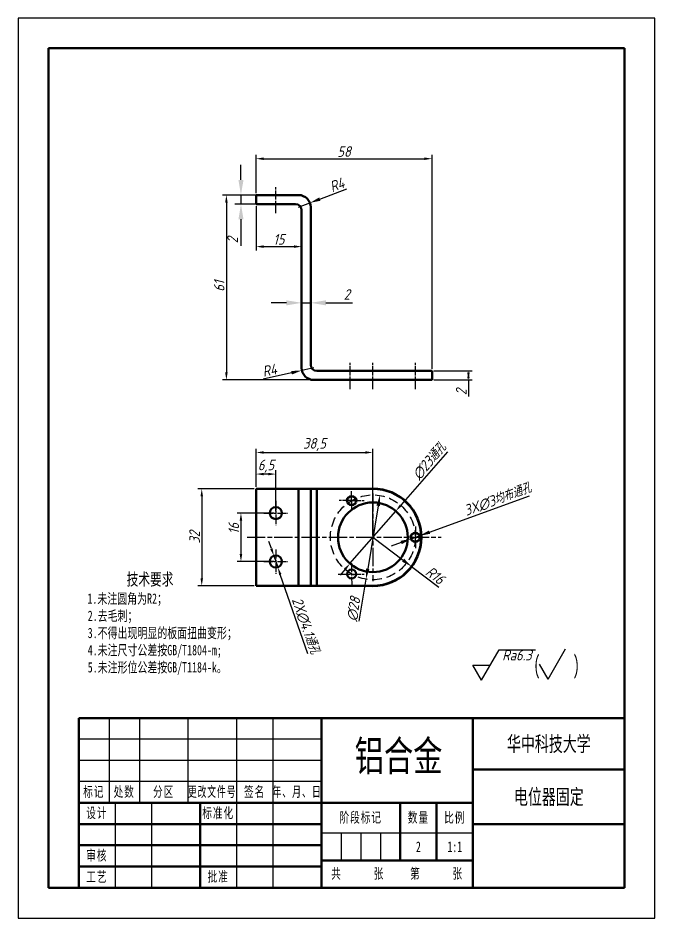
# Model space of a CAD drawing. Header units: millimetres. Extents: x 538 to 2406, y -113 to 359.
# Drawn here: x 1699.3 to 1909.3, y -15.5 to 281.5 of the extents above; entities that cross this region are included whole.
import ezdxf
from ezdxf.enums import TextEntityAlignment as Align

# ---------------------------------------------------------------- set-up
doc = ezdxf.new("R2010")
doc.units = ezdxf.units.MM
doc.header["$LTSCALE"] = 0.5
doc.header["$PDSIZE"] = -5
for name, pattern in [('AM_ISO08W050', [18, 12, -1.5, 3, -1.5]), ('AM_ISO08W050x2', [9, 6, -0.75, 1.5, -0.75]), ('HIDDEN', [9.525, 6.35, -3.175])]:
    doc.linetypes.add(name, pattern=pattern)
doc.layers.get('0').update_dxf_attribs({"lineweight": 50})
for name, color, linetype, lineweight in [('AM_5', 3, 'Continuous', 25), ('AM_7', 4, 'AM_ISO08W050', 25), ('尺寸线层', 3, 'Continuous', 25), ('粗实线层', 7, 'Continuous', 50), ('细实线层', 7, 'Continuous', 25)]:
    doc.layers.add(name, color=color, linetype=linetype, lineweight=lineweight)
for name, color, linetype in [('format', 7, 'Continuous'), ('尺寸', 3, 'Continuous'), ('尺寸 @ 1', 3, 'Continuous')]:
    doc.layers.add(name, color=color, linetype=linetype)
doc.styles.add('标准', font='', dxfattribs={"width": 0.667})
doc.styles.add('标注', font='gbeitc.shx', dxfattribs={"height": 3.5, "bigfont": 'gbcbig.shx'})
doc.styles.add('汉字', font='STFANGSO.TTF', dxfattribs={"width": 0.707, "height": 3.5})
doc.styles.add('长仿宋体', font='hyswlongfangsong.ttf', dxfattribs={"width": 0.707})
doc.styles.get('标准').set_extended_font_data('宋体')
doc.dimstyles.new('ISO-25$3', dxfattribs={"dimtxt": 5, "dimasz": 3.5, "dimexe": 1.25, "dimexo": 0, "dimtad": 1, "dimdec": 1, "dimdsep": 46, "dimtxsty": '标注', "dimcen": 2.5, "dimadec": 0, "dimazin": 0, "dimtfac": 0.7, "dimtdec": 3, "dimtmove": 0, "dimatfit": 2, "dimfxl": 1, "dimtolj": 1, "dimarcsym": 0})
doc.dimstyles.new('ISO-25$4', dxfattribs={"dimtxt": 5, "dimasz": 3.5, "dimexe": 1.25, "dimexo": 0, "dimtad": 1, "dimdec": 1, "dimdsep": 46, "dimtxsty": '标注', "dimcen": 2.5, "dimadec": 0, "dimazin": 0, "dimtfac": 0.7, "dimtdec": 3, "dimtmove": 0, "dimatfit": 2, "dimfxl": 1, "dimtolj": 1, "dimarcsym": 0})
doc.dimstyles.new('ISO-50', dxfattribs={"dimtxt": 10, "dimasz": 5, "dimexe": 2, "dimexo": 0, "dimgap": 1, "dimtad": 1, "dimdec": 3, "dimdsep": 46, "dimtxsty": '标注', "dimcen": 3.5, "dimazin": 2, "dimtp": 0.1, "dimtm": 0.1, "dimtfac": 0.71, "dimtdec": 3, "dimtmove": 0, "dimatfit": 2, "dimfxl": 1, "dimarcsym": 0})
doc.dimstyles.new('ISO-50x', dxfattribs={"dimtxt": 2.5, "dimasz": 2.5, "dimexe": 1.25, "dimexo": 0.625, "dimtad": 1, "dimtxsty": '标注', "dimcen": 2.5, "dimadec": 0, "dimazin": 0, "dimtp": 0.1, "dimtm": 0.1, "dimtfac": 0.71, "dimtdec": 3, "dimtmove": 0, "dimatfit": 3, "dimfxl": 1, "dimarcsym": 0})

# ---------------------------------------------------------------- blocks, each defined once
blk = doc.blocks.new('*D181')
at = {"layer": 'AM_5', "color": 0, "lineweight": -2, "transparency": 16777216}
for p, q in [((1777.17, 223.04), (1766.74, 223.04)), ((1767.99, 220.54), (1767.99, 164.54)), ((1796.17, 162.04), (1766.74, 162.04))]:
    blk.add_line(p, q, dxfattribs=at)
at = {"layer": 'AM_5', "color": 0, "lineweight": 50, "transparency": 16777216}
for points in [[(1767.58, 220.54), (1768.41, 220.54), (1767.99, 223.04)], [(1767.58, 164.54), (1768.41, 164.54), (1767.99, 162.04)]]:
    blk.add_solid(points, dxfattribs=at)
at = {"layer": 'Defpoints', "color": 0, "lineweight": 50, "transparency": 16777216}
for p in [(1777.79, 223.04), (1767.99, 162.04), (1796.79, 162.04)]:
    blk.add_point(p, dxfattribs=at)
at = {"layer": 'AM_5', "color": 0, "transparency": 16777216, "insert": (1765.62, 192.98), "char_height": 3.5, "attachment_point": 5, "rotation": 90, "style": '标注'}
blk.add_mtext('61', dxfattribs=at)
blk = doc.blocks.new('*D182')
at = {"layer": 'AM_5', "color": 0, "lineweight": -2, "transparency": 16777216}
for p, q in [((1836.42, 165.04), (1849.04, 165.04)), ((1847.79, 162.54), (1847.79, 164.54)), ((1836.42, 162.04), (1849.04, 162.04)), ((1847.79, 162.04), (1847.79, 156.54))]:
    blk.add_line(p, q, dxfattribs=at)
at = {"layer": 'AM_5', "color": 0, "lineweight": 50, "transparency": 16777216}
for points in [[(1847.38, 162.54), (1848.21, 162.54), (1847.79, 165.04)], [(1847.38, 164.54), (1848.21, 164.54), (1847.79, 162.04)]]:
    blk.add_solid(points, dxfattribs=at)
at = {"layer": 'Defpoints', "color": 0, "lineweight": 50, "transparency": 16777216}
for p in [(1835.79, 165.04), (1835.79, 162.04), (1847.79, 162.04)]:
    blk.add_point(p, dxfattribs=at)
at = {"layer": 'AM_5', "color": 0, "transparency": 16777216, "insert": (1845.42, 158.04), "char_height": 3.5, "attachment_point": 5, "rotation": 90, "style": '标注'}
blk.add_mtext('2', dxfattribs=at)
blk = doc.blocks.new('*D183')
at = {"layer": 'AM_5', "color": 0, "lineweight": -2, "transparency": 16777216}
for p, q in [((1777.79, 223.66), (1777.79, 236.29)), ((1780.29, 235.04), (1833.29, 235.04)), ((1835.79, 165.66), (1835.79, 236.29))]:
    blk.add_line(p, q, dxfattribs=at)
at = {"layer": 'AM_5', "color": 0, "lineweight": 50, "transparency": 16777216}
for points in [[(1780.29, 235.46), (1780.29, 234.62), (1777.79, 235.04)], [(1833.29, 235.46), (1833.29, 234.62), (1835.79, 235.04)]]:
    blk.add_solid(points, dxfattribs=at)
at = {"layer": 'Defpoints', "color": 0, "lineweight": 50, "transparency": 16777216}
for p in [(1835.79, 235.04), (1777.79, 223.04), (1835.79, 165.04)]:
    blk.add_point(p, dxfattribs=at)
at = {"layer": 'AM_5', "color": 0, "transparency": 16777216, "insert": (1806.79, 237.41), "char_height": 3.5, "attachment_point": 5, "style": '标注'}
blk.add_mtext('58', dxfattribs=at)
blk = doc.blocks.new('*D184')
at = {"layer": 'AM_5', "color": 0, "lineweight": -2, "transparency": 16777216}
for p, q in [((1787.79, 187.48), (1782.79, 187.48)), ((1792.79, 188.48), (1792.79, 185.48)), ((1792.79, 187.48), (1795.79, 187.48)), ((1795.79, 188.48), (1795.79, 185.48)), ((1800.79, 187.48), (1809.54, 187.48))]:
    blk.add_line(p, q, dxfattribs=at)
at = {"layer": 'AM_5', "color": 0, "lineweight": 50, "transparency": 16777216}
for points in [[(1787.79, 188.31), (1787.79, 186.64), (1792.79, 187.48)], [(1800.79, 188.31), (1800.79, 186.64), (1795.79, 187.48)]]:
    blk.add_solid(points, dxfattribs=at)
at = {"layer": 'Defpoints', "color": 0, "lineweight": 50, "transparency": 16777216}
for p in [(1792.79, 188.48), (1795.79, 188.48), (1795.79, 187.48)]:
    blk.add_point(p, dxfattribs=at)
at = {"layer": 'AM_5', "color": 0, "transparency": 16777216, "insert": (1807.67, 190.23), "char_height": 3.5, "attachment_point": 5, "style": '标注'}
blk.add_mtext('2', dxfattribs=at)
blk = doc.blocks.new('*D185')
at = {"layer": 'AM_5', "color": 0, "lineweight": -2, "transparency": 16777216}
for p, q in [((1777.17, 126.1), (1758.62, 126.1)), ((1759.87, 123.6), (1759.87, 96.6)), ((1777.17, 94.1), (1758.62, 94.1))]:
    blk.add_line(p, q, dxfattribs=at)
at = {"layer": 'AM_5', "color": 0, "lineweight": 50, "transparency": 16777216}
for points in [[(1759.46, 123.6), (1760.29, 123.6), (1759.87, 126.1)], [(1759.46, 96.6), (1760.29, 96.6), (1759.87, 94.1)]]:
    blk.add_solid(points, dxfattribs=at)
at = {"layer": 'Defpoints', "color": 0, "lineweight": 50, "transparency": 16777216}
for p in [(1777.79, 126.1), (1759.87, 94.1), (1777.79, 94.1)]:
    blk.add_point(p, dxfattribs=at)
at = {"layer": 'AM_5', "color": 0, "transparency": 16777216, "insert": (1757.5, 110.1), "char_height": 3.5, "attachment_point": 5, "rotation": 90, "style": '标注'}
blk.add_mtext('32', dxfattribs=at)
blk = doc.blocks.new('*D186')
at = {"layer": 'AM_5', "color": 0, "lineweight": -2, "transparency": 16777216}
for p, q in [((1777.79, 126.73), (1777.79, 132.23)), ((1781.79, 130.98), (1780.29, 130.98)), ((1784.29, 118.73), (1784.29, 132.23))]:
    blk.add_line(p, q, dxfattribs=at)
at = {"layer": 'AM_5', "color": 0, "lineweight": 50, "transparency": 16777216}
for points in [[(1780.29, 131.39), (1780.29, 130.56), (1777.79, 130.98)], [(1781.79, 131.39), (1781.79, 130.56), (1784.29, 130.98)]]:
    blk.add_solid(points, dxfattribs=at)
at = {"layer": 'Defpoints', "color": 0, "lineweight": 50, "transparency": 16777216}
for p in [(1777.79, 130.98), (1777.79, 126.1), (1784.29, 118.1)]:
    blk.add_point(p, dxfattribs=at)
at = {"layer": 'AM_5', "color": 0, "transparency": 16777216, "insert": (1781.04, 133.57), "char_height": 3.5, "attachment_point": 5, "style": '标注'}
blk.add_mtext('6,5', dxfattribs=at)
blk = doc.blocks.new('*D187')
at = {"layer": 'AM_5', "color": 0, "lineweight": -2, "transparency": 16777216}
for p, q in [((1783.67, 118.1), (1771.54, 118.1)), ((1772.79, 115.6), (1772.79, 104.6)), ((1783.67, 102.1), (1771.54, 102.1))]:
    blk.add_line(p, q, dxfattribs=at)
at = {"layer": 'AM_5', "color": 0, "lineweight": 50, "transparency": 16777216}
for points in [[(1772.37, 115.6), (1773.21, 115.6), (1772.79, 118.1)], [(1772.37, 104.6), (1773.21, 104.6), (1772.79, 102.1)]]:
    blk.add_solid(points, dxfattribs=at)
at = {"layer": 'Defpoints', "color": 0, "lineweight": 50, "transparency": 16777216}
for p in [(1784.29, 118.1), (1772.79, 102.1), (1784.29, 102.1)]:
    blk.add_point(p, dxfattribs=at)
at = {"layer": 'AM_5', "color": 0, "transparency": 16777216, "insert": (1770.42, 112.98), "char_height": 3.5, "attachment_point": 5, "rotation": 90, "style": '标注'}
blk.add_mtext('16', dxfattribs=at)
blk = doc.blocks.new('*D188')
at = {"layer": 'AM_5', "color": 0, "lineweight": -2, "transparency": 16777216}
for p, q in [((1777.79, 126.73), (1777.79, 139.35)), ((1780.29, 138.1), (1813.79, 138.1)), ((1816.29, 110.73), (1816.29, 139.35))]:
    blk.add_line(p, q, dxfattribs=at)
at = {"layer": 'AM_5', "color": 0, "lineweight": 50, "transparency": 16777216}
for points in [[(1780.29, 138.52), (1780.29, 137.69), (1777.79, 138.1)], [(1813.79, 138.52), (1813.79, 137.69), (1816.29, 138.1)]]:
    blk.add_solid(points, dxfattribs=at)
at = {"layer": 'Defpoints', "color": 0, "lineweight": 50, "transparency": 16777216}
for p in [(1816.29, 138.1), (1777.79, 126.1), (1816.29, 110.1)]:
    blk.add_point(p, dxfattribs=at)
at = {"layer": 'AM_5', "color": 0, "transparency": 16777216, "insert": (1797.04, 140.7), "char_height": 3.5, "attachment_point": 5, "style": '标注'}
blk.add_mtext('38,5', dxfattribs=at)
blk = doc.blocks.new('*D189')
at = {"layer": 'AM_5', "color": 0, "linetype": 'ByBlock', "lineweight": -2, "transparency": 16777216}
for p, q in [((1818.01, 120.46), (1814.58, 99.74)), ((1814, 96.29), (1811.7, 82.38))]:
    blk.add_line(p, q, dxfattribs=at)
at = {"layer": 'AM_5', "color": 0, "lineweight": 50, "transparency": 16777216}
for points in [[(1817.44, 120.56), (1818.59, 120.37), (1818.58, 123.91)], [(1814, 99.84), (1815.15, 99.65), (1814, 96.29)]]:
    blk.add_solid(points, dxfattribs=at)
at = {"layer": 'Defpoints', "color": 0, "lineweight": 50, "transparency": 16777216}
for p in [(1818.58, 123.91), (1814, 96.29)]:
    blk.add_point(p, dxfattribs=at)
at = {"layer": 'AM_5', "color": 0, "transparency": 16777216, "insert": (1809.95, 86.37), "char_height": 3.5, "attachment_point": 5, "rotation": 80.5856, "style": '标注'}
blk.add_mtext('\\A1;∅28', dxfattribs=at)
blk = doc.blocks.new('*D190')
at = {"layer": 'AM_5', "color": 0, "linetype": 'ByBlock', "lineweight": -2, "transparency": 16777216}
for p, q in [((1834.99, 111.81), (1867.95, 123.83)), ((1828.88, 109.59), (1831.7, 110.62)), ((1825.6, 108.39), (1822.31, 107.19))]:
    blk.add_line(p, q, dxfattribs=at)
at = {"layer": 'AM_5', "color": 0, "lineweight": 50, "transparency": 16777216}
for points in [[(1834.79, 112.36), (1835.19, 111.27), (1831.7, 110.62)], [(1825.4, 108.94), (1825.8, 107.84), (1828.88, 109.59)]]:
    blk.add_solid(points, dxfattribs=at)
at = {"layer": 'Defpoints', "color": 0, "lineweight": 50, "transparency": 16777216}
for p in [(1831.7, 110.62), (1828.88, 109.59)]:
    blk.add_point(p, dxfattribs=at)
at = {"layer": 'AM_5', "color": 0, "transparency": 16777216, "insert": (1857.45, 122.65), "char_height": 3.5, "attachment_point": 5, "rotation": 20.0337, "style": '标注'}
blk.add_mtext('\\A1;3X∅3均布通孔', dxfattribs=at)
blk = doc.blocks.new('*D191')
at = {"layer": 'AM_5', "color": 0, "linetype": 'ByBlock', "lineweight": -2, "transparency": 16777216}
for p, q in [((1789.47, 164.41), (1780.17, 162.34)), ((1796.79, 166.04), (1792.89, 165.17))]:
    blk.add_line(p, q, dxfattribs=at)
at = {"layer": 'AM_5', "color": 0, "lineweight": 50, "transparency": 16777216}
blk.add_solid([(1789.35, 164.98), (1789.6, 163.84), (1792.89, 165.17)], dxfattribs=at)
at = {"layer": 'Defpoints', "color": 0, "lineweight": 50, "transparency": 16777216}
for p in [(1792.89, 165.17), (1796.79, 166.04)]:
    blk.add_point(p, dxfattribs=at)
at = {"layer": 'AM_5', "color": 0, "transparency": 16777216, "insert": (1782.19, 165.22), "char_height": 3.5, "attachment_point": 5, "rotation": 12.5599, "style": '标注'}
blk.add_mtext('\\A1;R4', dxfattribs=at)
blk = doc.blocks.new('*D192')
at = {"layer": 'AM_5', "color": 0, "linetype": 'ByBlock', "lineweight": -2, "transparency": 16777216}
for p, q in [((1798.8, 221.72), (1807.7, 225.12)), ((1791.79, 219.04), (1795.53, 220.47))]:
    blk.add_line(p, q, dxfattribs=at)
at = {"layer": 'AM_5', "color": 0, "lineweight": 50, "transparency": 16777216}
blk.add_solid([(1798.59, 222.26), (1799.01, 221.17), (1795.53, 220.47)], dxfattribs=at)
at = {"layer": 'Defpoints', "color": 0, "lineweight": 50, "transparency": 16777216}
for p in [(1795.53, 220.47), (1791.79, 219.04)]:
    blk.add_point(p, dxfattribs=at)
at = {"layer": 'AM_5', "color": 0, "transparency": 16777216, "insert": (1804.43, 226.41), "char_height": 3.5, "attachment_point": 5, "rotation": 20.9063, "style": '标注'}
blk.add_mtext('\\A1;R4', dxfattribs=at)
blk = doc.blocks.new('$CAXA_FRAME_13B17AC1$')
at = {"layer": '粗实线层'}
for p, q in [((95, 138.5), (-95, 138.5)), ((-95, 138.5), (-95, -138.5)), ((95, -138.5), (95, 138.5)), ((-95, -138.5), (95, -138.5))]:
    blk.add_line(p, q, dxfattribs=at)
at = {"layer": '细实线层'}
for p, q in [((105, 148.5), (-105, 148.5)), ((-105, 148.5), (-105, -148.5)), ((105, -148.5), (105, 148.5)), ((-105, -148.5), (105, -148.5))]:
    blk.add_line(p, q, dxfattribs=at)
blk = doc.blocks.new('$CAXA_TITLE_151E506F$')
at = {"layer": '粗实线层'}
for p, q in [((0, 56), (-180, 56)), ((-180, 56), (-180, 0)), ((-100, 56), (-100, 0)), ((-50, 56), (-50, 0)), ((0, 0), (0, 56)), ((0, 39), (-50, 39)), ((-50, 28), (-180, 28)), ((-140, 28), (-140, 0)), ((-74, 28), (-74, 9)), ((-62, 28), (-62, 9)), ((-100, 21), (-180, 21)), ((0, 21), (-50, 21)), ((-100, 14), (-180, 14)), ((-50, 9), (-100, 9)), ((-100, 7), (-180, 7)), ((0, 0), (-180, 0))]:
    blk.add_line(p, q, dxfattribs=at)
at = {"layer": '细实线层'}
for p, q in [((-170, 56), (-170, 28)), ((-160, 56), (-160, 28)), ((-144, 56), (-144, 28)), ((-128, 56), (-128, 0)), ((-116, 56), (-116, 0)), ((-100, 49), (-180, 49)), ((-100, 42), (-180, 42)), ((-100, 35), (-180, 35)), ((-168, 28), (-168, 0)), ((-156, 28), (-156, 0)), ((-50, 18), (-100, 18)), ((-93.5, 18), (-93.5, 9)), ((-87, 18), (-87, 9)), ((-80.5, 18), (-80.5, 9))]:
    blk.add_line(p, q, dxfattribs=at)
at = {"layer": '尺寸线层', "attachment_point": 5, "line_spacing_factor": 1.369753, "style": '标准'}
for s, insert, char_height, width in [('\\T1.1;标记', (-175, 31.5), 3.405, 18), ('\\T1.1;处数', (-165, 31.5), 3.405, 18), ('\\T1.1;分区', (-152, 31.5), 3.405, 30), ('\\T1.1;{\\W0.60886;更改文件号}', (-136, 31.5), 3.4054, 30), ('\\T1.1;签名', (-122, 31.5), 3.405, 22), ('\\T1.1;{\\W0.622239;年、月、日}', (-108, 31.5), 3.4054, 30), ('\\T1.1;设计', (-174, 24.5), 3.405, 22), ('\\T1.1;标准化', (-134, 24.5), 3.405, 22), ('\\T1.1;阶段标记', (-87, 23), 3.405, 50), ('{\\T1.1;数量}', (-68, 23), 3.405, 22), ('\\T1.1;比例', (-56, 23), 3.405, 22), ('\\T1.1;审核', (-174, 10.5), 3.405, 22), ('\\T1.1;共', (-95, 4.5), 3.405, 8), ('\\T1.1;张', (-81, 4.5), 3.405, 8), ('\\T1.1;第', (-69, 4.5), 3.405, 8), ('\\T1.1;张', (-55, 4.5), 3.405, 8), ('\\T1.1;工艺', (-174, 3.5), 3.405, 22), ('\\T1.1;批准', (-134, 3.5), 3.405, 22)]:
    blk.add_mtext(s, dxfattribs=dict(at, insert=insert, char_height=char_height, width=width))
at = {"layer": '尺寸线层', "style": '标准'}
for tag, height, width, p in [('标记C', 3.54, 0.667, (-175, 52.5)), ('处数C', 3.54, 0.667, (-165, 52.5)), ('分区C', 3.54, 0.667, (-152, 52.5)), ('更改文件号C', 3.54, 0.512156, (-136, 52.5)), ('更改签名C', 3.54, 0.459969, (-122, 52.5)), ('更改日期C', 3.54, 0.62723, (-108, 52.5)), ('单位名称', 5.05, 0.667, (-25, 47.5)), ('标记B', 3.54, 0.667, (-175, 45.5)), ('处数B', 3.54, 0.667, (-165, 45.5)), ('分区B', 3.54, 0.667, (-152, 45.5)), ('更改文件号B', 3.54, 0.512156, (-136, 45.5)), ('更改签名B', 3.54, 0.459969, (-122, 45.5)), ('更改日期B', 3.54, 0.62723, (-108, 45.5)), ('材料名称', 5.05, 0.667, (-75, 42)), ('标记A', 3.54, 0.667, (-175, 38.5)), ('处数A', 3.54, 0.667, (-165, 38.5)), ('分区A', 3.54, 0.667, (-152, 38.5)), ('更改文件号A', 3.54, 0.512156, (-136, 38.5)), ('更改签名A', 3.54, 0.459969, (-122, 38.5)), ('更改日期A', 3.54, 0.62723, (-108, 38.5)), ('图纸名称', 5.05, 0.667, (-25, 30)), ('设计', 3.54, 0.667, (-162, 24.5)), ('设计日期', 3.54, 0.667, (-148, 24.5)), ('标准化', 3.54, 0.667, (-122, 24.5)), ('标准化日期', 3.54, 0.569556, (-108, 24.5)), ('阶段标记S', 3.54, 0.229984, (-96.75, 13.5)), ('阶段标记A', 3.54, 0.229984, (-90.25, 13.5)), ('阶段标记B', 3.54, 0.229984, (-83.75, 13.5)), ('阶段标记C', 3.54, 0.229984, (-77.25, 13.5)), ('重量', 3.54, 0.667, (-68, 13.5)), ('图纸比例', 3.54, 0.524733, (-56, 13.5)), ('审核', 3.54, 0.667, (-162, 10.5)), ('审核日期', 3.54, 0.667, (-148, 10.5)), ('图纸编号', 5.05, 0.667, (-25.07, 9.53)), ('页数', 3.54, 0.667, (-88, 4.5)), ('页码', 3.54, 0.667, (-62, 4.5)), ('工艺', 3.54, 0.667, (-162, 3.5)), ('工艺日期', 3.54, 0.667, (-148, 3.5)), ('批准', 3.54, 0.667, (-122, 3.5)), ('批准日期', 3.54, 0.667, (-108, 3.5))]:
    blk.add_attdef(tag, text='', height=height, dxfattribs=dict(at, width=width)).set_placement(p, align=Align.MIDDLE_CENTER)
blk = doc.blocks.new('去材料表面')
at = {"lineweight": -2}
for p, q in [((0, 0), (5.77, 10)), ((5.77, 10), (17.77, 10)), ((0, 0), (-2.89, 5)), ((-2.89, 5), (2.89, 5))]:
    blk.add_line(p, q, dxfattribs=at)
at = {"lineweight": -2, "style": '标注'}
blk.add_attdef('CCD', text='', height=3.5, dxfattribs=at).set_placement((11.66, 10.01), align=Align.TOP_CENTER)
blk = doc.blocks.new('基本符号')
at = {"lineweight": -2}
for q in [(5.77, 10), (-2.89, 5)]:
    blk.add_line((0, 0), q, dxfattribs=at)
blk = doc.blocks.new('*D193')
at = {"layer": 'AM_5', "color": 0, "lineweight": -2, "transparency": 16777216}
for p, q in [((1772.79, 228.04), (1772.79, 233.04)), ((1777.79, 223.04), (1770.79, 223.04)), ((1772.79, 223.04), (1772.79, 220.04)), ((1777.79, 220.04), (1770.79, 220.04)), ((1772.79, 215.04), (1772.79, 206.29))]:
    blk.add_line(p, q, dxfattribs=at)
at = {"layer": 'AM_5', "color": 0, "lineweight": 50, "transparency": 16777216}
for points in [[(1771.96, 228.04), (1773.63, 228.04), (1772.79, 223.04)], [(1771.96, 215.04), (1773.63, 215.04), (1772.79, 220.04)]]:
    blk.add_solid(points, dxfattribs=at)
at = {"layer": 'Defpoints', "color": 0, "lineweight": 50, "transparency": 16777216}
for p in [(1777.79, 223.04), (1772.79, 220.04), (1777.79, 220.04)]:
    blk.add_point(p, dxfattribs=at)
at = {"layer": 'AM_5', "color": 0, "transparency": 16777216, "insert": (1770.04, 208.16), "char_height": 3.5, "attachment_point": 5, "rotation": 90, "style": '标注'}
blk.add_mtext('2', dxfattribs=at)
blk = doc.blocks.new('*D194')
at = {"layer": 'AM_5', "color": 0, "lineweight": -2, "transparency": 16777216}
for p, q in [((1777.79, 219.41), (1777.79, 204.79)), ((1792.79, 217.41), (1792.79, 204.79)), ((1780.29, 206.04), (1790.29, 206.04))]:
    blk.add_line(p, q, dxfattribs=at)
at = {"layer": 'AM_5', "color": 0, "lineweight": 50, "transparency": 16777216}
for points in [[(1780.29, 206.46), (1780.29, 205.62), (1777.79, 206.04)], [(1790.29, 206.46), (1790.29, 205.62), (1792.79, 206.04)]]:
    blk.add_solid(points, dxfattribs=at)
at = {"layer": 'Defpoints', "color": 0, "lineweight": 50, "transparency": 16777216}
for p in [(1777.79, 220.04), (1792.79, 218.04), (1792.79, 206.04)]:
    blk.add_point(p, dxfattribs=at)
at = {"layer": 'AM_5', "color": 0, "transparency": 16777216, "insert": (1785.29, 208.41), "char_height": 3.5, "attachment_point": 5, "style": '标注'}
blk.add_mtext('15', dxfattribs=at)
blk = doc.blocks.new('*D195')
at = {"layer": 'AM_5', "color": 0, "linetype": 'ByBlock', "lineweight": -2, "transparency": 16777216}
for p, q in [((1816.29, 110.1), (1826.26, 102.56)), ((1829.05, 100.45), (1837.99, 93.68))]:
    blk.add_line(p, q, dxfattribs=at)
at = {"layer": 'AM_5', "color": 0, "lineweight": 50, "transparency": 16777216}
blk.add_solid([(1826.61, 103.02), (1825.91, 102.09), (1829.05, 100.45)], dxfattribs=at)
at = {"layer": 'Defpoints', "color": 0, "lineweight": 50, "transparency": 16777216}
for p in [(1816.29, 110.1), (1829.05, 100.45)]:
    blk.add_point(p, dxfattribs=at)
at = {"layer": 'AM_5', "color": 0, "transparency": 16777216, "insert": (1836.81, 97.56), "char_height": 3.5, "attachment_point": 5, "rotation": 322.8776, "style": '标注'}
blk.add_mtext('\\A1;R16', dxfattribs=at)
blk = doc.blocks.new('*D196')
at = {"layer": 'AM_5', "color": 0, "lineweight": -2, "transparency": 16777216}
for p, q in [((1782.83, 106.36), (1782.01, 108.72)), ((1783.64, 103.99), (1784.95, 100.21)), ((1794.8, 71.61), (1785.76, 97.85))]:
    blk.add_line(p, q, dxfattribs=at)
at = {"layer": 'AM_5', "color": 0, "lineweight": 50, "transparency": 16777216}
for points in [[(1783.22, 106.49), (1782.43, 106.22), (1783.64, 103.99)], [(1786.15, 97.98), (1785.37, 97.71), (1784.95, 100.21)]]:
    blk.add_solid(points, dxfattribs=at)
at = {"layer": 'Defpoints', "color": 0, "lineweight": 50, "transparency": 16777216}
for p in [(1783.64, 103.99), (1784.95, 100.21)]:
    blk.add_point(p, dxfattribs=at)
at = {"layer": 'AM_5', "color": 0, "transparency": 16777216, "insert": (1794.21, 80.96), "char_height": 3.5, "attachment_point": 5, "rotation": 289.0155, "style": '标注'}
blk.add_mtext('2X∅4.1通孔', dxfattribs=at)
blk = doc.blocks.new('*D197')
at = {"layer": 'AM_5', "color": 0, "lineweight": -2, "transparency": 16777216}
for p, q in [((1840.88, 138.31), (1825.49, 120.66)), ((1808.74, 101.43), (1823.85, 118.77)), ((1807.1, 99.55), (1805.45, 97.66))]:
    blk.add_line(p, q, dxfattribs=at)
at = {"layer": 'AM_5', "color": 0, "lineweight": 50, "transparency": 16777216}
for points in [[(1825.18, 120.93), (1825.81, 120.38), (1823.85, 118.77)], [(1806.78, 99.82), (1807.41, 99.27), (1808.74, 101.43)]]:
    blk.add_solid(points, dxfattribs=at)
at = {"layer": 'Defpoints', "color": 0, "lineweight": 50, "transparency": 16777216}
for p in [(1823.85, 118.77), (1808.74, 101.43)]:
    blk.add_point(p, dxfattribs=at)
at = {"layer": 'AM_5', "color": 0, "transparency": 16777216, "insert": (1834.9, 135.25), "char_height": 3.5, "attachment_point": 5, "rotation": 48.9315, "style": '标注'}
blk.add_mtext('∅23通孔', dxfattribs=at)

msp = doc.modelspace()

# ---------------------------------------------------------------- linework, layer by layer
at = {"color": 7, "linetype": 'Continuous', "lineweight": 50}
for p, q in [((1777.7936, 223.0398), (1777.7936, 220.0398)), ((1791.7936, 223.0398), (1777.7936, 223.0398)), ((1777.7936, 220.0398), (1790.7936, 220.0398)), ((1792.7936, 218.0398), (1792.7936, 166.0398)), ((1795.7936, 167.0398), (1795.7936, 219.0398)), ((1820.7936, 165.0398), (1797.7936, 165.0398)), ((1820.7936, 165.0398), (1835.7936, 165.0398)), ((1835.7936, 165.0398), (1835.7936, 162.0398)), ((1796.7936, 162.0398), (1820.7936, 162.0398)), ((1835.7936, 162.0398), (1820.7936, 162.0398)), ((1777.7936, 94.1021), (1777.7936, 126.1021)), ((1791.7936, 126.1021), (1777.7936, 126.1021)), ((1791.7936, 94.1021), (1791.7936, 126.1021)), ((1791.7936, 126.1021), (1795.7936, 126.1021)), ((1795.7936, 126.1021), (1795.7936, 94.1021)), ((1795.7936, 126.1021), (1797.7936, 126.1021)), ((1797.7936, 126.1021), (1797.7936, 94.1021)), ((1816.2936, 126.1021), (1797.7936, 126.1021)), ((1791.7936, 94.1021), (1777.7936, 94.1021)), ((1795.7936, 94.1021), (1791.7936, 94.1021)), ((1797.7936, 94.1021), (1795.7936, 94.1021)), ((1816.2936, 94.1021), (1797.7936, 94.1021))]:
    msp.add_line(p, q, dxfattribs=at)
at = {"color": 7, "linetype": 'Continuous', "lineweight": 53}
for centre in [(1809.2936, 122.2264), (1830.2936, 110.1021)]:
    msp.add_circle(centre, 1.5, dxfattribs=at)
at = {"color": 7, "linetype": 'Continuous', "lineweight": 50}
for centre, radius in [((1784.2936, 118.1021), 2), ((1816.2936, 110.1021), 11.5), ((1784.2936, 102.1021), 2), ((1809.2936, 97.9777), 1.5)]:
    msp.add_circle(centre, radius, dxfattribs=at)
for centre, radius, start, end in [((1791.7936, 219.0398), 4, 0, 90), ((1790.7936, 218.0398), 2, 0, 90), ((1797.7936, 167.0398), 2, 180, 270), ((1796.7936, 166.0398), 4, 180, 270)]:
    msp.add_arc(centre, radius, start, end, dxfattribs=at)
at = {"layer": 'AM_7', "linetype": 'AM_ISO08W050x2'}
for p, q in [((1784.2936, 217.0398), (1784.2936, 226.0398)), ((1808.7936, 159.0398), (1808.7936, 168.0398)), ((1816.2936, 159.0398), (1816.2936, 168.0398)), ((1830.2936, 159.0398), (1830.2936, 168.0398)), ((1809.2936, 122.352), (1809.2936, 125.4777)), ((1784.2936, 122.1021), (1784.2936, 114.1021)), ((1809.2936, 122.2264), (1804.7936, 122.2264)), ((1809.2936, 122.352), (1809.2936, 119.2262)), ((1809.2936, 122.2264), (1813.7936, 122.2264)), ((1780.2936, 118.1021), (1788.2936, 118.1021)), ((1830.2936, 113.7021), (1830.2936, 106.5021)), ((1784.2936, 106.1021), (1784.2936, 98.1021)), ((1780.2936, 102.1021), (1788.2936, 102.1021)), ((1809.2343, 101.5772), (1809.3232, 94.3779)), ((1804.7936, 97.9777), (1813.7936, 97.9777))]:
    msp.add_line(p, q, dxfattribs=at)
at = {"layer": 'AM_7'}
for p, q in [((1816.2936, 124.6021), (1816.2936, 95.6021)), ((1774.7936, 110.1021), (1838.7936, 110.1021))]:
    msp.add_line(p, q, dxfattribs=at)
at = {"layer": 'format', "linetype": 'HIDDEN'}
msp.add_circle((1816.2936, 110.1021), 14, dxfattribs=at)
at = {"layer": 'format', "lineweight": 53}
msp.add_arc((1816.2936, 110.1021), 16, 270, 90, dxfattribs=at)

# ---------------------------------------------------------------- block references
at = {"layer": '尺寸 @ 1'}
msp.add_blockref('去材料表面', (1852.1118, 62.9654), dxfattribs=at).add_auto_attribs({'CCD': 'Ra6.3'})
msp.add_blockref('基本符号', (1874.0676, 63.2606), dxfattribs=at)
at = {"layer": '粗实线层'}
msp.add_blockref('$CAXA_FRAME_13B17AC1$', (1804.2936, 132.9777), dxfattribs=at)
ref = msp.add_blockref('$CAXA_TITLE_151E506F$', (1899.2936, -5.5223), dxfattribs=at)
ref.add_attrib('单位名称', '华中科技大学', dxfattribs={"layer": '尺寸线层', "height": 5.05031, "style": '标准', "width": 0.667}).set_placement((1874.2936, 41.9777), align=Align.MIDDLE_CENTER)
ref.add_attrib('图纸名称', '电位器固定', dxfattribs={"layer": '尺寸线层', "height": 5.05031, "style": '标准', "width": 0.667}).set_placement((1874.2936, 24.4777), align=Align.MIDDLE_CENTER)
ref.add_attrib('图纸比例', '1:1', dxfattribs={"layer": '尺寸线层', "height": 3.53521, "style": '标准', "width": 0.667}).set_placement((1843.2936, 7.9777), align=Align.MIDDLE_CENTER)
ref.add_attrib('重量', '2', dxfattribs={"layer": '尺寸线层', "height": 3.5352, "style": '标准', "width": 0.667}).set_placement((1831.2936, 7.9777), align=Align.MIDDLE_CENTER)

# ---------------------------------------------------------------- texts
at = {"insert": (1712.4654, 98.2509), "char_height": 5, "attachment_point": 1, "style": '汉字'}
msp.add_mtext_dynamic_manual_height_columns('\\pi22.65;{\\H0.8x;技术要求}\\P\\pi0;  {\\H0.68x;   1.未注圆角为R2；\\P      2.去毛刺；\\P      3.不得出现明显的板面扭曲变形；\\P      4.未注尺寸公差按GB/T1804-m;\\P      5.未注形位公差按GB/T1184-k。}', width=80.5, gutter_width=12.5, heights=[0], dxfattribs=at)
at = {"layer": 'format', "insert": (1810.2936, 42.9777), "char_height": 10, "attachment_point": 1, "style": '汉字'}
msp.add_mtext_dynamic_manual_height_columns('铝合金', width=34, gutter_width=25, heights=[0], dxfattribs=at)
at = {"layer": '尺寸', "insert": (1869.2756, 71.0188), "char_height": 6, "attachment_point": 1, "style": '长仿宋体'}
msp.add_mtext_dynamic_manual_height_columns('(     )', width=22.132968, gutter_width=17.5, heights=[0], dxfattribs=at)

# ---------------------------------------------------------------- dimensions: what is measured, and where the dimension line sits
at = {"layer": 'AM_5'}
for base, p1, p2, picture, middle in [((1835.7936, 235.0398), (1777.7936, 223.0398), (1835.7936, 165.0398), '*D183', (1806.7936, 237.4148)), ((1792.7936, 206.0398), (1777.7936, 220.0398), (1792.7936, 218.0398), '*D194', (1785.2936, 208.4148)), ((1816.2936, 138.1021), (1777.7936, 126.1021), (1816.2936, 110.1021), '*D188', (1797.0436, 140.6958)), ((1777.7936, 130.9777), (1784.2936, 118.1021), (1777.7936, 126.1021), '*D186', (1781.0436, 133.5715))]:
    dim = msp.add_linear_dim(base=base, p1=p1, p2=p2, dimstyle='ISO-50x', override={"dimtol": 0, "dimlim": 0, "dimtp": 0, "dimtm": 0, "dimtfac": 1, "dimtdec": 2, "dimtolj": 0, "dimtzin": 8}, dxfattribs=at)
    dim.commit()
    dim.dimension.update_dxf_attribs({"geometry": picture, "text_midpoint": middle})
for base, p1, p2, dimstyle, picture, middle in [((1772.7936, 220.0398), (1777.7936, 223.0398), (1777.7936, 220.0398), 'ISO-50', '*D193', (1770.0436, 208.1648)), ((1847.7936, 162.0398), (1835.7936, 165.0398), (1835.7936, 162.0398), 'ISO-50x', '*D182', (1845.4186, 158.0398))]:
    dim = msp.add_linear_dim(base=base, p1=p1, p2=p2, angle=90, text='2', dimstyle=dimstyle, override={"dimtol": 0, "dimlim": 0, "dimtp": 0, "dimtm": 0, "dimtfac": 1, "dimtdec": 2, "dimtolj": 0, "dimtzin": 8}, dxfattribs=at)
    dim.commit()
    dim.dimension.update_dxf_attribs({"geometry": picture, "text_midpoint": middle})
for center, mpoint, override, picture, middle in [((1791.7936, 219.0398), (1795.5303, 220.4672), {"dimpost": '', "dimarcsym": 1}, '*D192', (1805.2806, 224.1917)), ((1796.7936, 166.0398), (1792.8893, 165.17), {"dimpost": '', "dimarcsym": 1}, '*D191', (1782.7016, 162.9003)), ((1816.2936, 110.1021), (1829.0512, 100.4458), {"dimarcsym": 1}, '*D195', (1835.3718, 95.6616))]:
    dim = msp.add_radius_dim(center=center, mpoint=mpoint, dimstyle='ISO-25$4', override=override, dxfattribs=at)
    dim.commit()
    dim.dimension.update_dxf_attribs({"geometry": picture, "text_midpoint": middle, "dimtype": 164})
for base, p1, p2, override, picture, middle in [((1767.9938, 162.0398), (1777.7936, 223.0398), (1796.7936, 162.0398), {"dimtol": 0, "dimlim": 0, "dimtp": 0, "dimtm": 0, "dimtfac": 1, "dimtdec": 2, "dimtolj": 0, "dimtzin": 8}, '*D181', (1767.9938, 192.9777)), ((1759.8741, 94.1021), (1777.7936, 126.1021), (1777.7936, 94.1021), {"dimtp": 0, "dimtm": 0, "dimtfac": 1, "dimtdec": 2}, '*D185', (1759.8741, 110.1021)), ((1772.7908, 102.1021), (1784.2936, 118.1021), (1784.2936, 102.1021), {"dimpost": '', "dimtp": 0, "dimtm": 0.2, "dimtfac": 1}, '*D187', (1772.7908, 112.9777))]:
    dim = msp.add_linear_dim(base=base, p1=p1, p2=p2, angle=90, dimstyle='ISO-50x', override=override, dxfattribs=at)
    dim.commit()
    dim.dimension.update_dxf_attribs({"geometry": picture, "text_midpoint": middle, "dimtype": 160})
dim = msp.add_linear_dim(base=(1795.7936, 187.4777), p1=(1792.7936, 188.4777), p2=(1795.7936, 188.4777), text='2', dimstyle='ISO-50', override={"dimtol": 0, "dimlim": 0, "dimtp": 0, "dimtm": 0, "dimtfac": 1, "dimtdec": 2, "dimtolj": 0, "dimtzin": 8}, dxfattribs=at)
dim.commit()
dim.dimension.update_dxf_attribs({"geometry": '*D184', "text_midpoint": (1807.6686, 190.2277)})
for p1, p2, text, dimstyle, override, picture, middle in [((1808.7386, 101.432), (1823.8487, 118.7722), '<>通孔', 'ISO-50x', {"dimpost": '', "dimtol": 0, "dimlim": 0, "dimtp": 0.1, "dimtm": 0.1, "dimtfac": 0.71, "dimtdec": 3, "dimtolj": 0, "dimtzin": 8}, '*D197', (1836.7823, 133.6148)), ((1828.8844, 109.5882), (1831.7028, 110.6159), '3X<>均布通孔', 'ISO-25$3', {"dimpost": '', "dimarcsym": 1}, '*D190', (1858.2989, 120.3139)), ((1783.642, 103.9929), (1784.9453, 100.2112), '2X<>.1通孔', 'ISO-50x', {"dimpost": ''}, '*D196', (1791.8584, 80.1515))]:
    dim = msp.add_diameter_dim_2p(p1=p1, p2=p2, text=text, dimstyle=dimstyle, override=override, dxfattribs=at)
    dim.commit()
    dim.dimension.update_dxf_attribs({"geometry": picture, "text_midpoint": middle, "dimtype": 163})
dim = msp.add_diameter_dim_2p(p1=(1818.5836, 123.9135), p2=(1814.0036, 96.2907), dimstyle='ISO-25$3', override={"dimarcsym": 1}, dxfattribs=at)
dim.commit()
dim.dimension.update_dxf_attribs({"geometry": '*D189', "text_midpoint": (1812.2936, 85.9777), "dimtype": 163})

doc.saveas('drawing.dxf')
